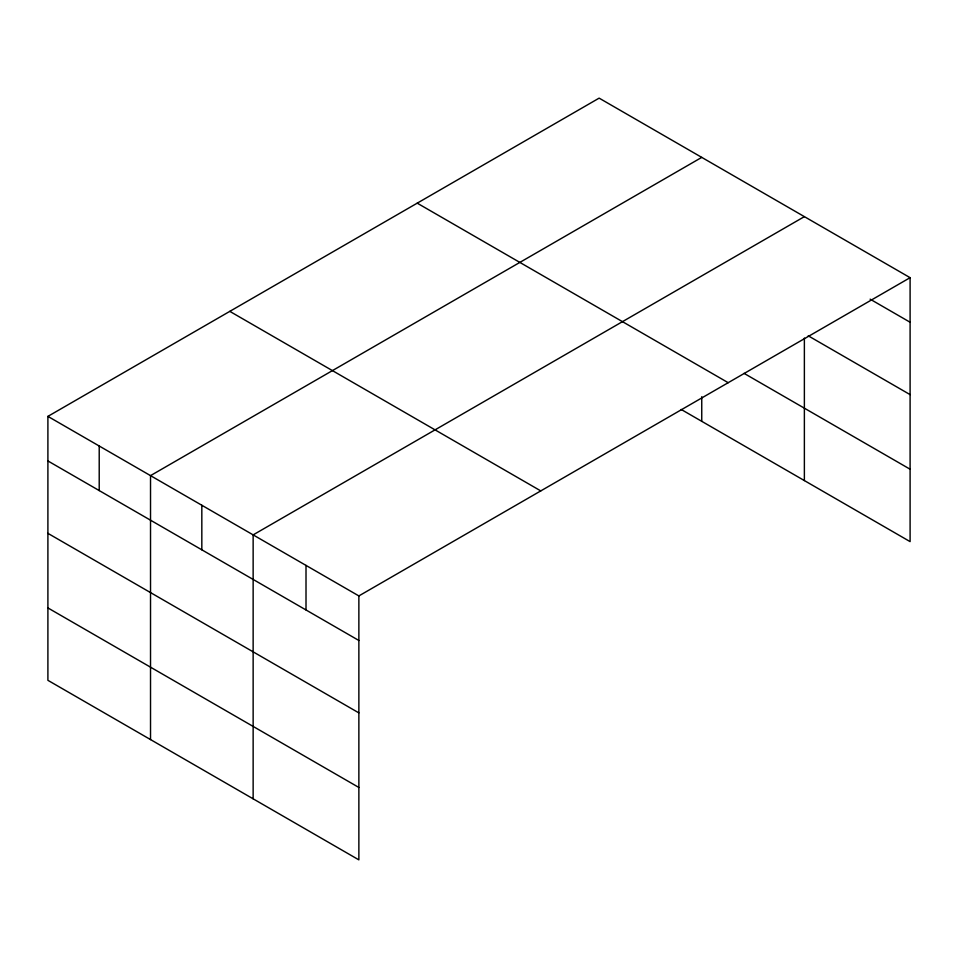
<?xml version="1.0" encoding="UTF-8"?>
<svg xmlns="http://www.w3.org/2000/svg" width="958" height="958" viewBox="0 0 958 958"><rect width="100%" height="100%" fill="white"/><g stroke="black" fill="none" stroke-linecap="round" stroke-linejoin="round"><path stroke-width="1.44" d="M47.9 416.383L358.867 595.924L358.867 859.865L47.9 680.324L47.9 416.383L599.133 98.135L910.1 277.676L910.1 541.617L681.222 409.473M701.747 157.387L150.526 475.635L150.526 739.576M804.373 216.64L253.14 534.887L253.14 798.816M358.867 595.924L910.1 277.676M870.127 299.159L910.1 322.235M808.241 335.815L910.1 394.624M744.079 373.369L910.1 469.216M417.221 203.156L728.2 382.697M229.8 311.362L540.779 490.903M47.9 460.942L358.867 640.483M47.9 533.343L358.867 712.884M47.9 607.923L358.867 787.464M804.373 338.066L804.373 480.569M701.747 396.708L701.747 421.316M306.009 565.4L306.009 609.959M201.827 505.261L201.827 549.82M99.213 446.009L99.213 490.568"/></g></svg>
